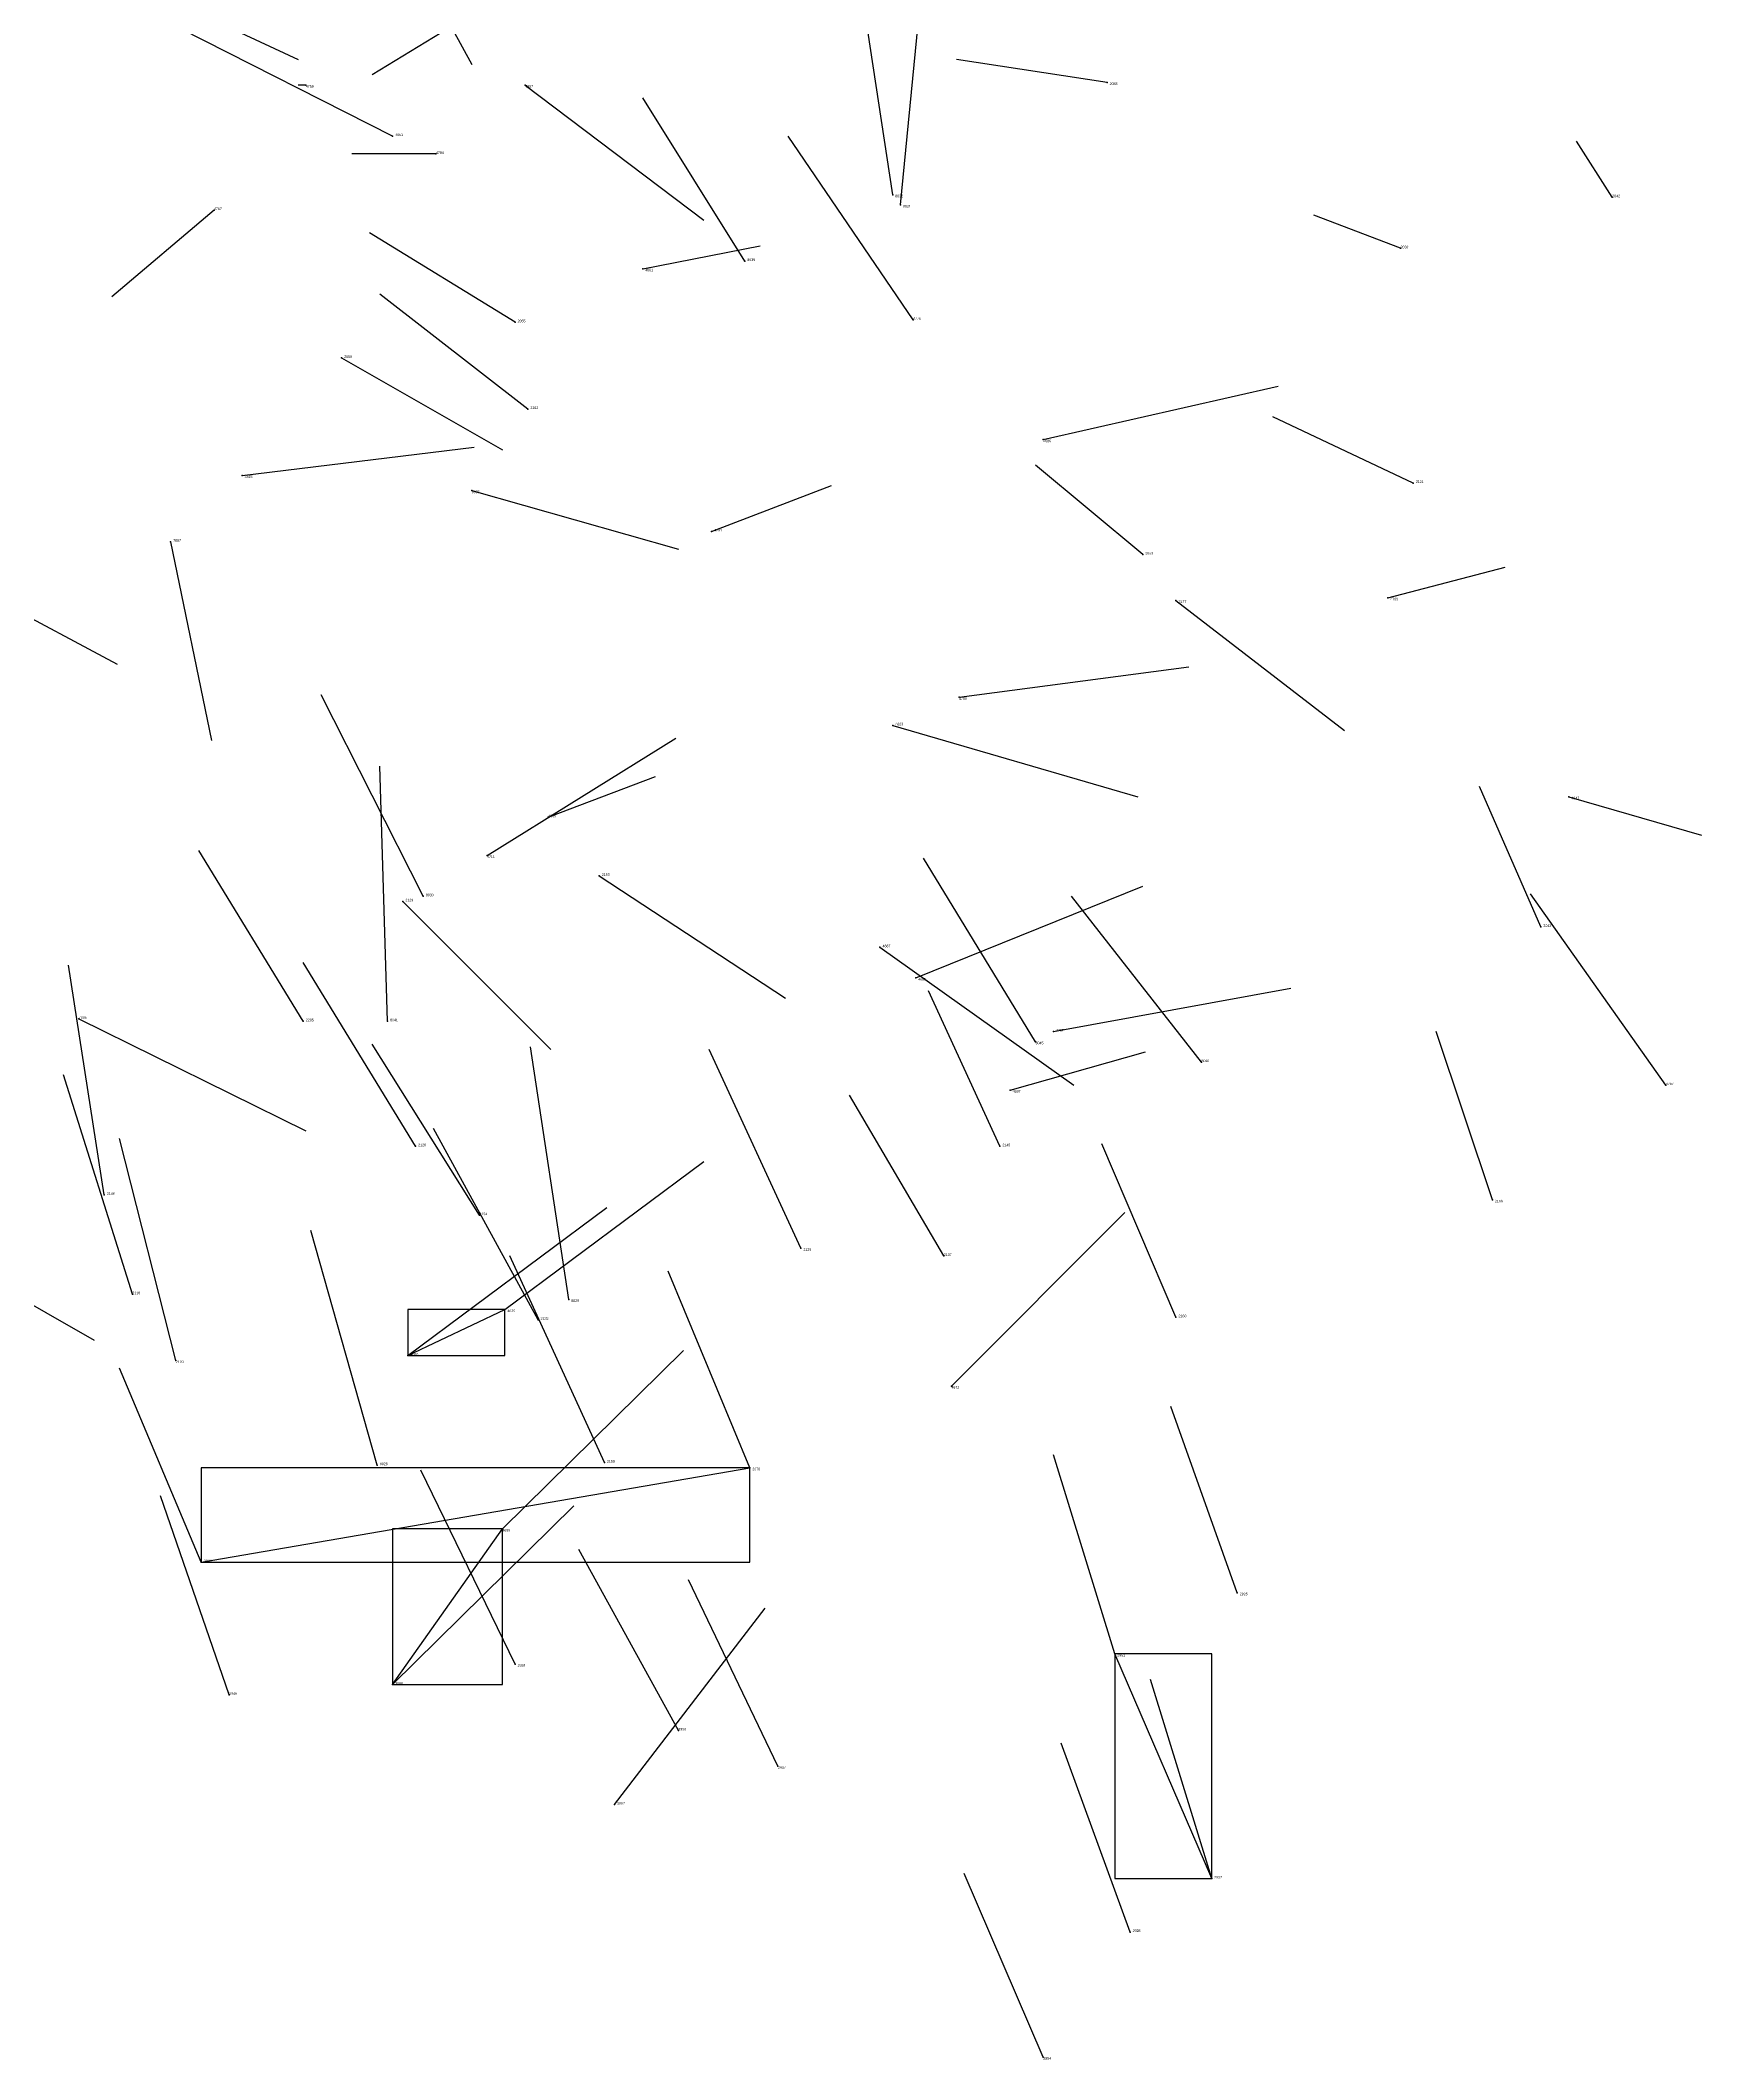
# Model space of a CAD drawing. Extents: x 59.1 to 70.8, y 600.3 to 605.1.
# Drawn here: x 68.52 to 69.171, y 602.501 to 603.293 of the extents above; entities that cross this region are included whole.
import ezdxf

# ---------------------------------------------------------------- set-up
doc = ezdxf.new("R2010")
doc.units = 0
for name, color, linetype in [('Clients', 3, 'CONTINUOUS'), ('Facilities', 3, 'CONTINUOUS'), ('Facilities_lines', 3, 'CONTINUOUS'), ('Min_max_boxes', 1, 'CONTINUOUS'), ('Normals', 1, 'CONTINUOUS'), ('Source_points', 5, 'CONTINUOUS'), ('Text', 3, 'CONTINUOUS')]:
    doc.layers.add(name, color=color, linetype=linetype)

msp = doc.modelspace()

# ---------------------------------------------------------------- linework, layer by layer
at = {"layer": 'Clients', "color": 5}
for p in [(68.702, 602.795, 457.264), (68.798, 602.733, 449.509), (68.701, 602.709, 457.266), (68.941, 602.66, 449.722)]:
    msp.add_point(p, dxfattribs=at)
at = {"layer": 'Facilities', "color": 3}
for p in [(68.624, 603.275, 457.125), (68.71, 603.275, 459.808), (68.938, 603.276, 449.292), (68.658, 603.255, 457.808), (68.675, 603.248, 457.227), (68.854, 603.232, 461.18), (69.136, 603.231, 449.303), (68.588, 603.226, 457.163), (68.857, 603.228, 461.271), (68.796, 603.206, 461.098), (69.053, 603.211, 449.382), (68.756, 603.203, 456.84), (68.706, 603.182, 449.406), (68.862, 603.183, 458.253), (68.638, 603.168, 449.034), (68.711, 603.148, 448.608), (68.913, 603.136, 457.441), (68.599, 603.122, 457.676), (69.058, 603.119, 448.979), (68.689, 603.116, 460.625), (68.571, 603.096, 461.692), (68.783, 603.1, 457.096), (68.952, 603.091, 449.3), (68.965, 603.073, 448.934), (69.048, 603.074, 456.736), (68.88, 603.035, 457.433), (68.854, 603.024, 457.733), (69.119, 602.996, 457.054), (68.719, 602.988, 457.144), (68.695, 602.973, 457.215), (68.739, 602.965, 448.963), (68.662, 602.955, 449.361), (68.67, 602.957, 461.099), (69.108, 602.945, 449.294), (68.849, 602.937, 457.773), (68.863, 602.925, 457.429), (68.535, 602.909, 460.513), (68.623, 602.908, 448.973), (68.656, 602.908, 461.271), (68.91, 602.9, 461.17), (68.917, 602.904, 457.405), (68.975, 602.892, 461.163), (68.9, 602.881, 457.075), (69.157, 602.883, 457.074), (68.667, 602.859, 449.092), (68.896, 602.859, 449.485), (68.545, 602.84, 449.215), (69.089, 602.838, 449.51), (68.692, 602.832, 449.513), (68.818, 602.819, 449.217), (68.874, 602.816, 449.371), (68.556, 602.801, 449.139), (68.727, 602.799, 461.29), (68.715, 602.791, 449.383), (68.965, 602.792, 449.454), (68.573, 602.775, 449.222), (68.664, 602.777, 457.227), (68.877, 602.765, 457.119), (68.652, 602.734, 461.406), (68.741, 602.735, 449.329), (68.583, 602.696, 449.463), (68.989, 602.684, 449.658), (68.706, 602.656, 449.471), (68.594, 602.644, 449.357), (68.658, 602.648, 457.286), (68.77, 602.63, 449.563), (68.809, 602.616, 449.588), (68.745, 602.601, 457.24), (68.979, 602.572, 449.713), (68.947, 602.551, 449.784), (68.913, 602.502, 449.815)]:
    msp.add_point(p, dxfattribs=at)
at = {"layer": 'Facilities_lines', "color": 3}
for p, q in [((68.664, 602.777, 457.227), (68.702, 602.795, 457.264)), ((68.583, 602.696, 449.463), (68.798, 602.733, 449.509)), ((68.658, 602.648, 457.286), (68.701, 602.709, 457.266)), ((68.979, 602.572, 449.713), (68.941, 602.66, 449.722))]:
    msp.add_line(p, q, dxfattribs=at)
at = {"layer": 'Min_max_boxes', "color": 1}
for p, q in [((68.702, 602.795, 457.227), (68.664, 602.795, 457.227)), ((68.664, 602.795, 457.227), (68.664, 602.777, 457.227)), ((68.702, 602.795, 457.264), (68.664, 602.795, 457.264)), ((68.664, 602.795, 457.264), (68.664, 602.777, 457.264)), ((68.664, 602.795, 457.227), (68.664, 602.795, 457.264)), ((68.702, 602.777, 457.227), (68.702, 602.795, 457.227)), ((68.702, 602.777, 457.264), (68.702, 602.795, 457.264)), ((68.702, 602.795, 457.227), (68.702, 602.795, 457.264)), ((68.664, 602.777, 457.227), (68.702, 602.777, 457.227)), ((68.664, 602.777, 457.264), (68.702, 602.777, 457.264)), ((68.664, 602.777, 457.227), (68.664, 602.777, 457.264)), ((68.702, 602.777, 457.227), (68.702, 602.777, 457.264)), ((68.798, 602.733, 449.463), (68.583, 602.733, 449.463)), ((68.583, 602.733, 449.463), (68.583, 602.696, 449.463)), ((68.798, 602.733, 449.509), (68.583, 602.733, 449.509)), ((68.583, 602.733, 449.509), (68.583, 602.696, 449.509)), ((68.583, 602.733, 449.463), (68.583, 602.733, 449.509)), ((68.798, 602.696, 449.463), (68.798, 602.733, 449.463)), ((68.798, 602.696, 449.509), (68.798, 602.733, 449.509)), ((68.798, 602.733, 449.463), (68.798, 602.733, 449.509)), ((68.701, 602.709, 457.266), (68.658, 602.709, 457.266)), ((68.658, 602.709, 457.266), (68.658, 602.648, 457.266)), ((68.701, 602.709, 457.286), (68.658, 602.709, 457.286)), ((68.658, 602.709, 457.286), (68.658, 602.648, 457.286)), ((68.658, 602.709, 457.266), (68.658, 602.709, 457.286)), ((68.701, 602.648, 457.266), (68.701, 602.709, 457.266)), ((68.701, 602.648, 457.286), (68.701, 602.709, 457.286)), ((68.701, 602.709, 457.266), (68.701, 602.709, 457.286)), ((68.583, 602.696, 449.463), (68.798, 602.696, 449.463)), ((68.583, 602.696, 449.509), (68.798, 602.696, 449.509)), ((68.583, 602.696, 449.463), (68.583, 602.696, 449.509)), ((68.798, 602.696, 449.463), (68.798, 602.696, 449.509)), ((68.979, 602.66, 449.713), (68.941, 602.66, 449.713)), ((68.941, 602.66, 449.713), (68.941, 602.572, 449.713)), ((68.979, 602.66, 449.722), (68.941, 602.66, 449.722)), ((68.941, 602.66, 449.722), (68.941, 602.572, 449.722)), ((68.941, 602.66, 449.713), (68.941, 602.66, 449.722)), ((68.979, 602.572, 449.713), (68.979, 602.66, 449.713)), ((68.979, 602.572, 449.722), (68.979, 602.66, 449.722)), ((68.979, 602.66, 449.713), (68.979, 602.66, 449.722)), ((68.658, 602.648, 457.266), (68.701, 602.648, 457.266)), ((68.658, 602.648, 457.286), (68.701, 602.648, 457.286)), ((68.658, 602.648, 457.266), (68.658, 602.648, 457.286)), ((68.701, 602.648, 457.266), (68.701, 602.648, 457.286)), ((68.941, 602.572, 449.713), (68.979, 602.572, 449.713)), ((68.941, 602.572, 449.722), (68.979, 602.572, 449.722)), ((68.941, 602.572, 449.713), (68.941, 602.572, 449.722)), ((68.979, 602.572, 449.713), (68.979, 602.572, 449.722))]:
    msp.add_line(p, q, dxfattribs=at)
at = {"layer": 'Normals', "color": 1}
for p, q in [((68.533, 603.326, 457.843), (68.621, 603.285, 457.865)), ((68.663, 603.331, 457.205), (68.689, 603.283, 457.289)), ((68.686, 603.301, 448.556), (68.65, 603.279, 448.647)), ((68.854, 603.232, 461.18), (68.843, 603.304, 461.249)), ((68.658, 603.255, 457.808), (68.575, 603.297, 457.771)), ((68.857, 603.228, 461.271), (68.864, 603.299, 461.341)), ((68.938, 603.276, 449.292), (68.879, 603.285, 449.372)), ((68.624, 603.275, 457.125), (68.621, 603.275, 457.225)), ((68.71, 603.275, 459.808), (68.78, 603.222, 459.76)), ((68.796, 603.206, 461.098), (68.756, 603.27, 461.164)), ((68.862, 603.183, 458.253), (68.813, 603.255, 458.204)), ((69.136, 603.231, 449.303), (69.122, 603.253, 449.4)), ((68.675, 603.248, 457.227), (68.642, 603.248, 457.321)), ((68.588, 603.226, 457.163), (68.548, 603.192, 457.248)), ((69.053, 603.211, 449.382), (69.019, 603.224, 449.475)), ((68.706, 603.182, 449.406), (68.649, 603.217, 449.48)), ((68.756, 603.203, 456.84), (68.802, 603.212, 456.928)), ((68.711, 603.148, 448.608), (68.653, 603.193, 448.676)), ((68.638, 603.168, 449.034), (68.701, 603.132, 448.965)), ((68.913, 603.136, 457.441), (69.005, 603.157, 457.407)), ((69.058, 603.119, 448.979), (69.003, 603.145, 449.059)), ((68.599, 603.122, 457.676), (68.69, 603.133, 457.715)), ((68.952, 603.091, 449.3), (68.91, 603.126, 449.384)), ((68.689, 603.116, 460.625), (68.77, 603.093, 460.571)), ((68.783, 603.1, 457.096), (68.83, 603.118, 457.182)), ((68.462, 603.095, 460.521), (68.55, 603.048, 460.514)), ((68.571, 603.096, 461.692), (68.587, 603.018, 461.753)), ((69.048, 603.074, 456.736), (69.094, 603.086, 456.824)), ((68.965, 603.073, 448.934), (69.031, 603.022, 448.878)), ((68.88, 603.035, 457.433), (68.97, 603.047, 457.391)), ((68.67, 602.957, 461.099), (68.63, 603.036, 461.146)), ((68.854, 603.024, 457.733), (68.95, 602.996, 457.742)), ((68.695, 602.973, 457.215), (68.769, 603.019, 457.265)), ((68.656, 602.908, 461.271), (68.653, 603.008, 461.27)), ((68.719, 602.988, 457.144), (68.761, 603.004, 457.233)), ((69.108, 602.945, 449.294), (69.084, 603, 449.374)), ((69.119, 602.996, 457.054), (69.171, 602.981, 457.138)), ((68.623, 602.908, 448.973), (68.582, 602.975, 449.034)), ((68.91, 602.9, 461.17), (68.866, 602.972, 461.223)), ((68.739, 602.965, 448.963), (68.812, 602.917, 448.915)), ((68.863, 602.925, 457.429), (68.952, 602.961, 457.4)), ((68.662, 602.955, 449.361), (68.72, 602.897, 449.305)), ((68.975, 602.892, 461.163), (68.924, 602.957, 461.22)), ((69.157, 602.883, 457.074), (69.104, 602.958, 457.035)), ((68.849, 602.937, 457.773), (68.925, 602.883, 457.81)), ((68.545, 602.84, 449.215), (68.531, 602.93, 449.256)), ((68.667, 602.859, 449.092), (68.623, 602.931, 449.146)), ((68.917, 602.904, 457.405), (69.01, 602.921, 457.372)), ((68.896, 602.859, 449.485), (68.868, 602.92, 449.559)), ((68.535, 602.909, 460.513), (68.624, 602.865, 460.501)), ((68.692, 602.832, 449.513), (68.65, 602.899, 449.574)), ((68.727, 602.799, 461.29), (68.712, 602.898, 461.289)), ((68.818, 602.819, 449.217), (68.782, 602.897, 449.268)), ((69.089, 602.838, 449.51), (69.067, 602.904, 449.582)), ((68.9, 602.881, 457.075), (68.953, 602.896, 457.158)), ((68.556, 602.801, 449.139), (68.529, 602.887, 449.182)), ((68.874, 602.816, 449.371), (68.837, 602.879, 449.439)), ((68.715, 602.791, 449.383), (68.674, 602.866, 449.435)), ((68.573, 602.775, 449.222), (68.551, 602.862, 449.267)), ((68.965, 602.792, 449.454), (68.936, 602.86, 449.521)), ((68.702, 602.795, 457.264), (68.78, 602.853, 457.287)), ((68.664, 602.777, 457.227), (68.742, 602.835, 457.25)), ((68.457, 602.831, 460.1), (68.541, 602.783, 460.075)), ((68.652, 602.734, 461.406), (68.626, 602.826, 461.375)), ((68.877, 602.765, 457.119), (68.945, 602.833, 457.147)), ((68.741, 602.735, 449.329), (68.704, 602.816, 449.375)), ((68.798, 602.733, 449.509), (68.766, 602.81, 449.565)), ((68.701, 602.709, 457.266), (68.772, 602.779, 457.268)), ((68.583, 602.696, 449.463), (68.551, 602.772, 449.519)), ((68.989, 602.684, 449.658), (68.963, 602.757, 449.721)), ((68.706, 602.656, 449.471), (68.669, 602.732, 449.525)), ((68.941, 602.66, 449.722), (68.917, 602.738, 449.78)), ((68.594, 602.644, 449.357), (68.567, 602.722, 449.414)), ((68.658, 602.648, 457.286), (68.729, 602.718, 457.288)), ((68.77, 602.63, 449.563), (68.731, 602.701, 449.622)), ((68.809, 602.616, 449.588), (68.774, 602.689, 449.647)), ((68.745, 602.601, 457.24), (68.804, 602.678, 457.264)), ((68.979, 602.572, 449.713), (68.955, 602.65, 449.771)), ((68.947, 602.551, 449.784), (68.92, 602.625, 449.846)), ((68.913, 602.502, 449.815), (68.882, 602.574, 449.877))]:
    msp.add_line(p, q, dxfattribs=at)
at = {"layer": 'Source_points', "color": 5}
for p in [(68.624, 603.275, 457.125), (68.71, 603.275, 459.808), (68.938, 603.276, 449.292), (68.658, 603.255, 457.808), (68.675, 603.248, 457.227), (68.854, 603.232, 461.18), (69.136, 603.231, 449.303), (68.588, 603.226, 457.163), (68.857, 603.228, 461.271), (68.796, 603.206, 461.098), (69.053, 603.211, 449.382), (68.756, 603.203, 456.84), (68.706, 603.182, 449.406), (68.862, 603.183, 458.253), (68.638, 603.168, 449.034), (68.711, 603.148, 448.608), (68.913, 603.136, 457.441), (68.599, 603.122, 457.676), (69.058, 603.119, 448.979), (68.689, 603.116, 460.625), (68.571, 603.096, 461.692), (68.783, 603.1, 457.096), (68.952, 603.091, 449.3), (68.965, 603.073, 448.934), (69.048, 603.074, 456.736), (68.88, 603.035, 457.433), (68.854, 603.024, 457.733), (69.119, 602.996, 457.054), (68.719, 602.988, 457.144), (68.695, 602.973, 457.215), (68.739, 602.965, 448.963), (68.662, 602.955, 449.361), (68.67, 602.957, 461.099), (69.108, 602.945, 449.294), (68.849, 602.937, 457.773), (68.863, 602.925, 457.429), (68.535, 602.909, 460.513), (68.623, 602.908, 448.973), (68.656, 602.908, 461.271), (68.91, 602.9, 461.17), (68.917, 602.904, 457.405), (68.975, 602.892, 461.163), (68.9, 602.881, 457.075), (69.157, 602.883, 457.074), (68.667, 602.859, 449.092), (68.896, 602.859, 449.485), (68.545, 602.84, 449.215), (69.089, 602.838, 449.51), (68.692, 602.832, 449.513), (68.818, 602.819, 449.217), (68.874, 602.816, 449.371), (68.556, 602.801, 449.139), (68.702, 602.795, 457.264), (68.727, 602.799, 461.29), (68.715, 602.791, 449.383), (68.965, 602.792, 449.454), (68.573, 602.775, 449.222), (68.664, 602.777, 457.227), (68.877, 602.765, 457.119), (68.652, 602.734, 461.406), (68.741, 602.735, 449.329), (68.798, 602.733, 449.509), (68.701, 602.709, 457.266), (68.583, 602.696, 449.463), (68.989, 602.684, 449.658), (68.941, 602.66, 449.722), (68.706, 602.656, 449.471), (68.594, 602.644, 449.357), (68.658, 602.648, 457.286), (68.77, 602.63, 449.563), (68.809, 602.616, 449.588), (68.745, 602.601, 457.24), (68.979, 602.572, 449.713), (68.947, 602.551, 449.784), (68.913, 602.502, 449.815)]:
    msp.add_point(p, dxfattribs=at)

# ---------------------------------------------------------------- texts
at = {"layer": 'Text', "color": 3}
for s, p in [('4759', (68.624, 603.274, 457.125)), ('7957', (68.71, 603.274, 459.808)), ('2088', (68.939, 603.275, 449.292)), ('4651', (68.659, 603.255, 457.808)), ('4794', (68.675, 603.248, 457.227)), ('8032', (68.855, 603.231, 461.18)), ('2042', (69.136, 603.231, 449.303)), ('4767', (68.588, 603.226, 457.163)), ('8031', (68.858, 603.227, 461.271)), ('8039', (68.797, 603.206, 461.098)), ('2039', (69.053, 603.211, 449.382)), ('4601', (68.757, 603.202, 456.84)), ('2055', (68.707, 603.182, 449.406)), ('4776', (68.862, 603.183, 458.253)), ('2059', (68.639, 603.168, 449.034)), ('2182', (68.712, 603.148, 448.608)), ('4686', (68.913, 603.135, 457.441)), ('4815', (68.6, 603.121, 457.676)), ('2121', (69.059, 603.119, 448.979)), ('8037', (68.689, 603.115, 460.625)), ('7897', (68.572, 603.096, 461.692)), ('4791', (68.784, 603.1, 457.096)), ('2053', (68.953, 603.091, 449.3)), ('2177', (68.966, 603.072, 448.934)), ('4769', (69.049, 603.073, 456.736)), ('4780', (68.88, 603.034, 457.433)), ('4623', (68.855, 603.024, 457.733)), ('4847', (69.12, 602.995, 457.054)), ('4665', (68.719, 602.988, 457.144)), ('4711', (68.695, 602.972, 457.215)), ('2153', (68.74, 602.965, 448.963)), ('2129', (68.663, 602.955, 449.361)), ('8030', (68.671, 602.957, 461.099)), ('2043', (69.109, 602.945, 449.294)), ('4687', (68.85, 602.937, 457.773)), ('4682', (68.864, 602.924, 457.429)), ('7995', (68.535, 602.909, 460.513)), ('2205', (68.624, 602.908, 448.973)), ('8041', (68.657, 602.908, 461.271)), ('4792', (68.918, 602.904, 457.405)), ('8045', (68.91, 602.899, 461.17)), ('8016', (68.975, 602.892, 461.163)), ('4697', (68.901, 602.88, 457.075)), ('4757', (69.157, 602.883, 457.074)), ('2126', (68.668, 602.859, 449.092)), ('2145', (68.897, 602.859, 449.485)), ('2148', (68.546, 602.84, 449.215)), ('2166', (69.09, 602.837, 449.51)), ('2154', (68.692, 602.832, 449.513)), ('2125', (68.819, 602.818, 449.217)), ('2137', (68.874, 602.816, 449.371)), ('2116', (68.556, 602.801, 449.139)), ('4675', (68.703, 602.794, 457.264)), ('8029', (68.728, 602.798, 461.29)), ('2132', (68.716, 602.791, 449.383)), ('2160', (68.966, 602.792, 449.454)), ('4680', (68.665, 602.777, 457.227)), ('2120', (68.573, 602.774, 449.222)), ('4672', (68.877, 602.764, 457.119)), ('8028', (68.653, 602.734, 461.406)), ('2159', (68.742, 602.735, 449.329)), ('2070', (68.799, 602.732, 449.509)), ('4688', (68.701, 602.708, 457.266)), ('2933', (68.584, 602.696, 449.463)), ('2925', (68.99, 602.683, 449.658)), ('2951', (68.942, 602.659, 449.722)), ('2934', (68.707, 602.655, 449.471)), ('2946', (68.594, 602.644, 449.357)), ('3066', (68.659, 602.648, 457.286)), ('2950', (68.77, 602.63, 449.563)), ('2947', (68.809, 602.615, 449.588)), ('3067', (68.746, 602.601, 457.24)), ('2937', (68.98, 602.572, 449.713)), ('2928', (68.948, 602.551, 449.784)), ('2954', (68.913, 602.501, 449.815))]:
    msp.add_text(s, height=0.001, dxfattribs=at).set_placement(p)

doc.saveas('drawing.dxf')
